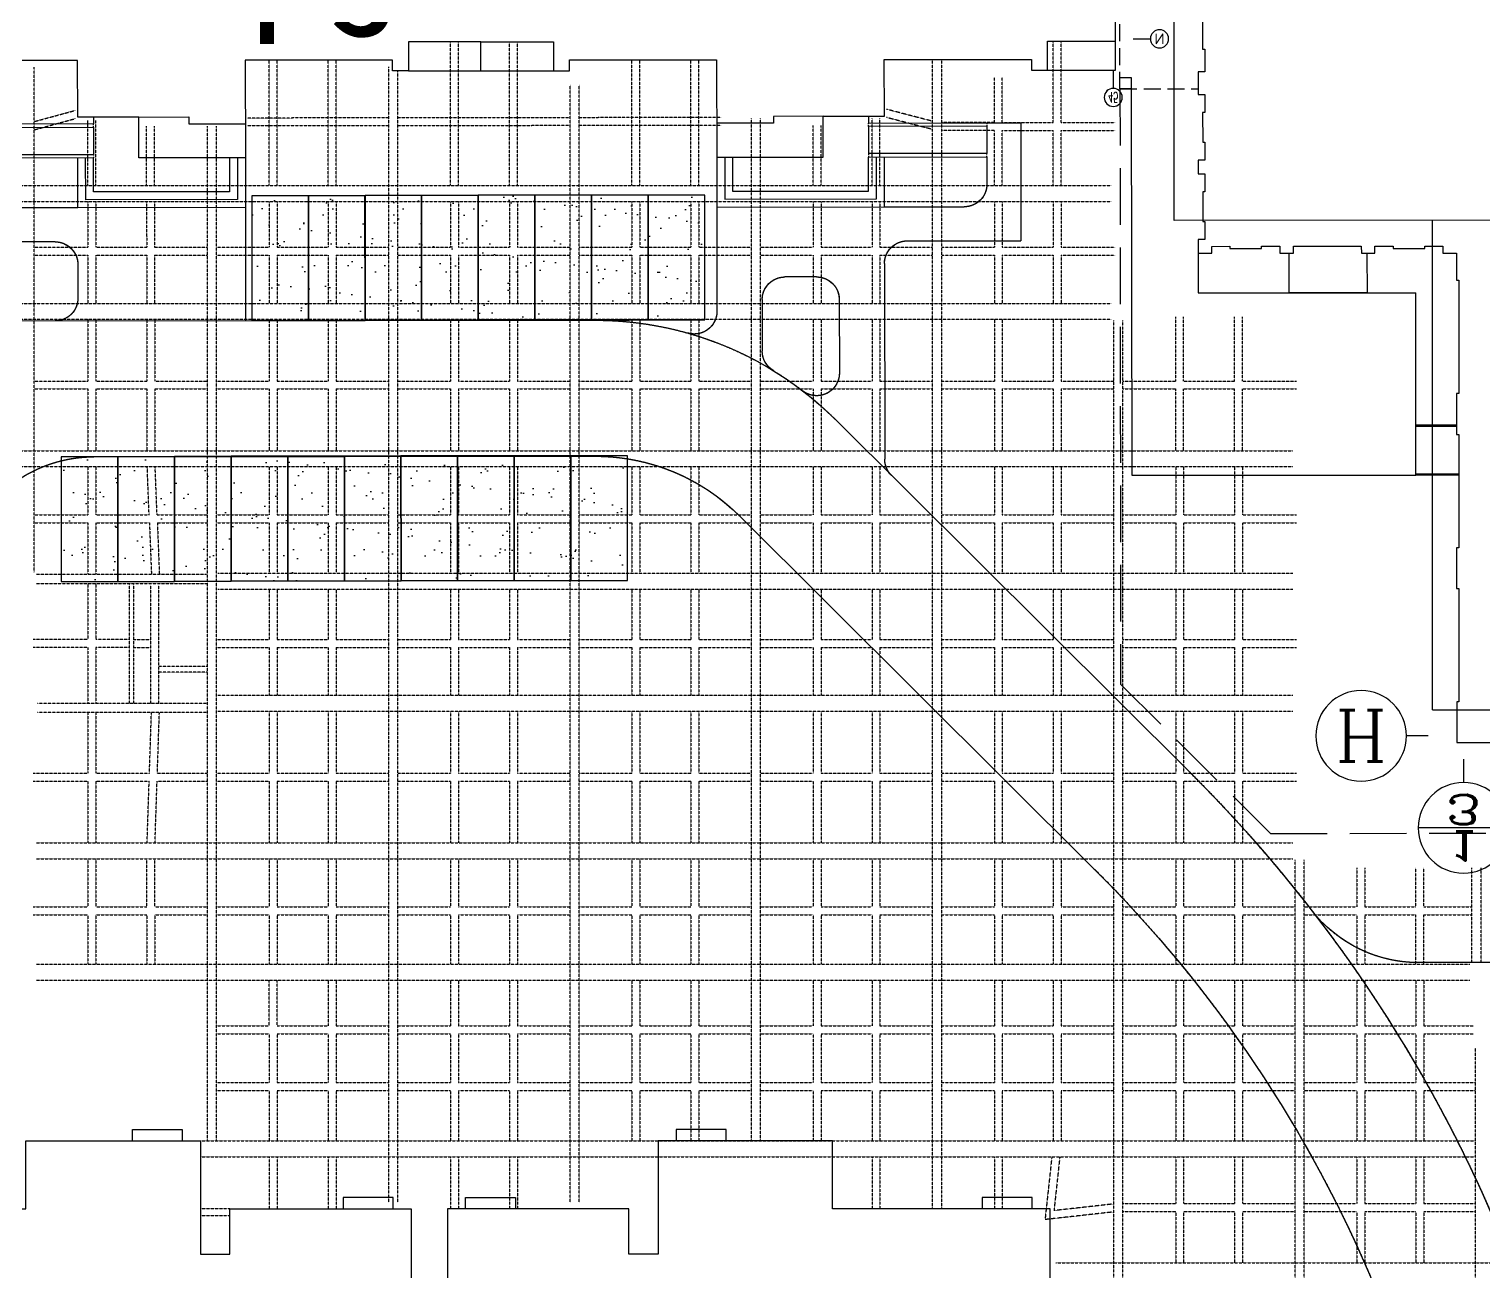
# Model space of a CAD drawing. Extents: x -1348811 to 123514, y -640545 to 749356.
# Drawn here: x -586143 to -521983, y 244214 to 298999 of the extents above; entities that cross this region are included whole.
import ezdxf
from ezdxf.enums import TextEntityAlignment as Align

# ---------------------------------------------------------------- set-up
doc = ezdxf.new("R2010")
doc.units = 0
doc.header["$LTSCALE"] = 10
doc.header["$MEASUREMENT"] = 0
doc.linetypes.add('DASH', pattern=[0.35, 0.25, -0.1])
doc.linetypes.add('DASHED2', pattern=[0.375, 0.25, -0.125])
doc.layers.get('0').update_dxf_attribs({"linetype": 'CONTINUOUS'})
for name, color, linetype in [('AXIS', 3, 'CONTINUOUS'), ('AXIS_TEXT', 7, 'CONTINUOUS'), ('BEAM', 4, 'DASHED2'), ('BEAM_SE', 144, 'DASHED2'), ('car', 62, 'CONTINUOUS'), ('road', 7, 'CONTINUOUS'), ('STAIR', 9, 'CONTINUOUS'), ('STAIRS', 9, 'CONTINUOUS'), ('商铺', 7, 'CONTINUOUS'), ('围墙', 6, 'CONTINUOUS'), ('图框', 7, 'CONTINUOUS'), ('楼号', 252, 'CONTINUOUS'), ('铺地', 142, 'CONTINUOUS'), ('高层住宅轮廓线', 7, 'CONTINUOUS')]:
    doc.layers.add(name, color=color, linetype=linetype)
doc.styles.add('_TCH_AXIS', font='COMPLEX', dxfattribs={"bigfont": 'GBCBIG'})
doc.styles.add('COMPLEX', font='COMPLEX')
doc.styles.add('黑体', font='simhei.ttf')

# ---------------------------------------------------------------- blocks, each defined once
blk = doc.blocks.new('_AXISO')
blk.add_circle((0, 0), 0.5)
at = {"layer": 'AXIS_TEXT', "style": 'COMPLEX', "width": 1.041667}
blk.add_attdef('A', text='', height=0.56, dxfattribs=at).set_placement((-0.25, -0.28), (0.25, -0.28), align=Align.FIT)
blk = doc.blocks.new('p2')
at = {"layer": 'AXIS'}
for p, q in [((27.9, 1.32), (27.9, 2.082)), ((28.781, -0.1), (29.545, -0.1)), ((-28.183, -10.9), (-29.013, -10.9)), ((-27.3, -12.135), (-27.3, -12.735))]:
    blk.add_line(p, q, dxfattribs=at)
at = {"layer": 'STAIR'}
for p, q in [((-17.1, 5.4), (-17.1, 5.4)), ((17.1, 5.4), (17.1, 5.4)), ((-22.32, 3.75), (-22.32, 4.95)), ((-17.1, 3.75), (-17.1, 4.95)), ((17.1, 3.75), (17.1, 4.95)), ((22.32, 3.75), (22.32, 4.95)), ((-17.1, 3.3), (-17.1, 3.6)), ((17.1, 3.3), (17.1, 3.6)), ((0, 1.28), (0, 0))]:
    blk.add_line(p, q, dxfattribs=at)
for points in [[(-10.4, 5.1), (-10.4, 5.1), (-10.4, 7.3), (-17.8, 7.3), (-17.8, 5.1)], [(10.4, 5.1), (10.4, 5.1), (10.4, 7.3), (17.8, 7.3), (17.8, 5.1)], [(-10.75, 5.1), (-10.75, 6.95), (-17.45, 6.95), (-17.45, 5.1)], [(-11.1, 5.1), (-11.1, 6.6), (-17.1, 6.6), (-17.1, 5.1)], [(10.75, 5.1), (10.75, 6.95), (17.45, 6.95), (17.45, 5.1)], [(11.1, 5.1), (11.1, 6.6), (17.1, 6.6), (17.1, 5.1)], [(-17.1, 5.05), (-17.1, 5.1), (-22.32, 5.1), (-22.32, 5.05)], [(-22.32, 5), (-22.32, 4.95), (-17.1, 4.95), (-17.1, 5)], [(17.1, 5.05), (17.1, 5.1), (22.32, 5.1), (22.32, 5.05)], [(22.32, 5), (22.32, 4.95), (17.1, 4.95), (17.1, 5)], [(-22.32, 3.7), (-22.32, 3.75), (-17.1, 3.75), (-17.1, 3.7)], [(-17.1, 3.65), (-17.1, 3.6), (-22.32, 3.6), (-22.32, 3.65)], [(22.32, 3.7), (22.32, 3.75), (17.1, 3.75), (17.1, 3.7)], [(17.1, 3.65), (17.1, 3.6), (22.32, 3.6), (22.32, 3.65)], [(-25, 1.28), (-28, 1.28), (-28, 0)], [(-3.2, 1.28), (3.2, 1.28)], [(25, 1.28), (28, 1.28), (28, 0)], [(-26.6, -11), (-26.6, -11.5), (-24.4, -11.5), (-24.4, -11)], [(-1.6, -11), (-1.6, -11.5), (-3.8, -11.5), (-3.8, -11)], [(1.6, -11), (1.6, -11.5), (3.8, -11.5), (3.8, -11)], [(26.6, -11), (26.6, -11.5), (24.4, -11.5), (24.4, -11)], [(-13.1, -14), (-13.1, -14.5), (-10.9, -14.5), (-10.9, -14)], [(13.1, -14), (13.1, -14.5), (10.9, -14.5), (10.9, -14)]]:
    blk.add_lwpolyline(points, dxfattribs=at)
at = {"layer": '高层住宅轮廓线'}
for points in [[(0, 0), (-3.2, 0), (-3.2, 1.28), (-3.9, 1.28), (-3.9, 0.8), (-10.4, 0.8), (-10.4, 5.1), (-15.1, 5.1), (-15.1, 3.3), (-17.8, 3.3), (-17.8, 0.8), (-24.3, 0.8), (-24.3, 1.28), (-25, 1.28), (-25, 0), (-28, 0), (-28, -6.5), (-27.4, -6.5), (-27.4, -11), (-17.8, -11), (-17.8, -14), (-10.1, -14), (-10.1, -9), (-8.8, -9), (-8.8, -11), (-0.8, -11), (-0.8, -6.5), (0, -6.5), (0, -6.5)], [(0, 0), (3.2, 0), (3.2, 1.28), (3.9, 1.28), (3.9, 0.8), (10.4, 0.8), (10.4, 5.1), (15.1, 5.1), (15.1, 3.3), (17.8, 3.3), (17.8, 0.8), (24.3, 0.8), (24.3, 1.28), (25, 1.28), (25, 0), (28, 0), (28, -6.5), (27.4, -6.5), (27.4, -11), (17.8, -11), (17.8, -14), (10.1, -14), (10.1, -9), (8.8, -9), (8.8, -11), (0.8, -11), (0.8, -6.5), (0, -6.5), (0, -6.5)], [(-15.1, 3.3), (-12.9, 3.3), (-12.9, 3.6), (-10.4, 3.6)], [(15.1, 3.3), (12.9, 3.3), (12.9, 3.6), (10.4, 3.6)]]:
    blk.add_lwpolyline(points, dxfattribs=at)
at = {"layer": 'AXIS'}
ref = blk.add_blockref('_AXISO', (27.9, 2.482), dxfattribs=dict(at, xscale=0.8000000000000007, yscale=0.8, zscale=0.8))
ref.add_attrib('A', '45', dxfattribs={"layer": 'AXIS_TEXT', "height": 0.4525, "style": '_TCH_AXIS', "width": 0.6}).set_placement((27.674, 2.256), (28.126, 2.256), align=Align.FIT)
ref = blk.add_blockref('_AXISO', (29.945, -0.1), dxfattribs=dict(at, xscale=0.8000000000000007, yscale=0.8, zscale=0.8))
ref.add_attrib('A', 'N', dxfattribs={"layer": 'AXIS_TEXT', "height": 0.453, "style": '_TCH_AXIS', "width": 1.105263}).set_placement((29.719, -0.326), (30.171, -0.326), align=Align.FIT)
ref = blk.add_blockref('_AXISO', (-29.413, -10.9), dxfattribs=dict(at, xscale=0.8000000000000007, yscale=0.7999999999999998, zscale=0.8))
ref.add_attrib('A', 'B', dxfattribs={"layer": 'AXIS_TEXT', "height": 0.453, "style": '_TCH_AXIS', "width": 1.235294}).set_placement((-29.639, -11.126), (-29.187, -11.126), align=Align.FIT)
ref = blk.add_blockref('_AXISO', (-27.3, -13.135), dxfattribs=dict(at, xscale=0.8000000000000007, yscale=0.8000000000000007, zscale=0.8))
ref.add_attrib('A', '2', dxfattribs={"layer": 'AXIS_TEXT', "height": 0.453, "style": '_TCH_AXIS', "width": 1.5}).set_placement((-27.526, -13.361), (-27.074, -13.361), align=Align.FIT)
blk = doc.blocks.new('k3')
at = {"layer": 'AXIS'}
for p, q in [((27.277, -6.012), (27.476, -5.276)), ((27.756, -7.612), (28.494, -7.812))]:
    blk.add_line(p, q, dxfattribs=at)
at = {"layer": 'STAIR'}
for p, q in [((-15.096, 9.678), (-15.096, 9.678)), ((-15.527, 8.085), (-15.214, 9.244)), ((-15.645, 7.651), (-15.567, 7.941)), ((0.334, 1.236), (0, 0)), ((17.917, 0.747), (17.917, 0.747)), ((17.486, -0.846), (17.799, 0.313)), ((17.368, -1.28), (17.447, -0.99)), ((22.525, -2.209), (22.838, -1.051))]:
    blk.add_line(p, q, dxfattribs=at)
for points in [[(-8.707, 7.639), (-8.707, 7.639), (-8.133, 9.763), (-15.276, 11.695), (-15.851, 9.571)], [(-9.045, 7.73), (-8.562, 9.516), (-15.03, 11.266), (-15.513, 9.48)], [(-20.24, 10.655), (-20.253, 10.607), (-15.214, 9.244), (-15.201, 9.292)], [(-15.188, 9.34), (-15.175, 9.389), (-20.214, 10.752), (-20.227, 10.704)], [(-9.383, 7.822), (-8.991, 9.27), (-14.783, 10.837), (-15.175, 9.389)], [(-15.553, 7.989), (-15.567, 7.941), (-20.605, 9.304), (-20.592, 9.352)], [(-20.579, 9.4), (-20.566, 9.449), (-15.527, 8.085), (-15.54, 8.037)], [(11.371, 2.207), (11.371, 2.207), (11.945, 4.331), (19.089, 2.398), (18.514, 0.275)], [(11.709, 2.116), (12.192, 3.902), (18.659, 2.152), (18.176, 0.366)], [(12.047, 2.024), (12.438, 3.472), (18.23, 1.905), (17.838, 0.457)], [(-2.755, 2.071), (3.423, 0.4)], [(22.851, -1.002), (22.838, -1.051), (17.799, 0.313), (17.812, 0.361)], [(17.825, 0.409), (17.838, 0.457), (22.877, -0.906), (22.864, -0.954)], [(17.46, -0.942), (17.447, -0.99), (22.486, -2.354), (22.499, -2.305)], [(22.512, -2.257), (22.525, -2.209), (17.486, -0.846), (17.473, -0.894)], [(24.467, -5.293), (27.363, -6.076), (27.028, -7.312)]]:
    blk.add_lwpolyline(points, dxfattribs=at)
at = {"layer": '高层住宅轮廓线'}
for points in [[(0, 0), (-3.089, 0.836), (-2.755, 2.071), (-3.43, 2.254), (-3.556, 1.791), (-9.83, 3.488), (-8.707, 7.639), (-13.244, 8.866), (-13.714, 7.129), (-16.321, 7.834), (-16.973, 5.421), (-23.248, 7.118)], [(-13.714, 7.129), (-11.591, 6.554), (-11.512, 6.844), (-9.099, 6.191)], [(0, 0), (3.089, -0.836), (3.423, 0.4), (4.099, 0.217), (3.974, -0.246), (10.248, -1.944), (11.371, 2.207), (15.908, 0.98), (15.438, -0.758), (18.044, -1.463), (17.391, -3.876), (23.666, -5.574), (23.791, -5.11), (24.467, -5.293), (24.132, -6.529), (27.028, -7.312), (25.331, -13.586)], [(15.438, -0.758), (13.314, -0.183), (13.392, 0.106), (10.979, 0.759)]]:
    blk.add_lwpolyline(points, dxfattribs=at)
at = {"layer": 'AXIS'}
ref = blk.add_blockref('_AXISO', (27.58, -4.89), dxfattribs=dict(at, xscale=0.7999999999998176, yscale=0.7999999999999998, zscale=0.8, rotation=344.8620345313594))
ref.add_attrib('A', '45', dxfattribs={"layer": 'AXIS_TEXT', "height": 0.4525, "rotation": 344.86203, "style": '_TCH_AXIS', "width": 0.6}).set_placement((27.302, -5.049), (27.739, -5.168), align=Align.FIT)
ref = blk.add_blockref('_AXISO', (28.88, -7.917), dxfattribs=dict(at, xscale=0.7999999999998176, yscale=0.7999999999999998, zscale=0.8, rotation=344.8620345313594))
ref.add_attrib('A', 'N', dxfattribs={"layer": 'AXIS_TEXT', "height": 0.453, "rotation": 344.86203, "style": '_TCH_AXIS', "width": 1.105263}).set_placement((28.602, -8.076), (29.039, -8.194), align=Align.FIT)
blk = doc.blocks.new('A$C0E591078')
at = {"layer": 'road', "linetype": 'DASH', "ltscale": 10}
for p, q in [((78.558, 42.192), (59.425, 31.243)), ((81.571, 37.004), (62.405, 26.036)), ((31.252, 36.143), (52.605, 30.367)), ((25.434, 31.502), (37.622, 28.198)), ((37.122, 28.34), (52.49, 24.182))]:
    blk.add_line(p, q, dxfattribs=at)
for centre, radius, start, end in [((50.28, 91.683), 57, 299.74292, 344.78154), ((50.28, 91.683), 63, 299.78102, 344.78102), ((32.819, 41.935), 6, 174.1774, 254.86203), ((54.955, 39.055), 9, 254.86203, 299.78102), ((54.955, 39.055), 15, 270.76479, 299.78102), ((54.955, 39.055), 15, 254.86203, 270.76479)]:
    blk.add_arc(centre, radius, start, end, dxfattribs=at)
at = {"layer": '商铺'}
for q in [(85.584, 10.708), (94.103, 30.782)]:
    blk.add_line((91.206, 31.563), q, dxfattribs=at)
blk.add_lwpolyline([(68.799, -7.76), (90.234, -13.538), (96.012, 7.897), (74.577, 13.675)], close=True, dxfattribs=at)
at = {"layer": '铺地', "linetype": 'DASH', "ltscale": 10}
for p, q in [((112.871, 37.272), (93.516, 42.485)), ((28.364, 28.133), (28.752, 29.568)), ((27.138, 27.429), (22.292, 28.739)), ((34.855, 23.787), (36.155, 28.596)), ((62.729, 18.836), (64.984, 27.173)), ((27.711, 25.719), (24.313, 26.639)), ((57.931, 21.778), (58.524, 23.972)), ((61.213, 20.89), (62.059, 24.018)), ((54.933, 18.355), (56.134, 22.795)), ((59.986, 20.186), (58.635, 20.551)), ((63.433, 17.609), (68.279, 16.299)), ((62.076, 16.423), (65.474, 15.503)), ((66.921, 11.279), (68.279, 16.299)), ((65.865, 13.119), (66.178, 14.277)), ((65.473, 11.671), (66.921, 11.279))]:
    blk.add_line(p, q, dxfattribs=at)
for centre, radius, start, end in [((91.956, 36.691), 6, 74.92597, 127.15675), ((27.787, 29.829), 1, 344.86203, 74.86203), ((27.399, 28.394), 1, 254.86203, 344.86203), ((65.95, 26.912), 1, 119.78102, 164.86203), ((61.094, 24.279), 1, 344.86203, 112.56048), ((59.489, 23.711), 1, 106.46336, 164.86203), ((55.169, 23.056), 1, 344.86203, 90.76479), ((58.896, 21.517), 1, 164.86203, 254.86203), ((60.247, 21.151), 1, 254.86203, 344.86203), ((63.694, 18.575), 1, 164.86203, 254.86203), ((65.213, 14.538), 1, 344.86203, 74.86203)]:
    blk.add_arc(centre, radius, start, end, dxfattribs=at)
at = {"linetype": 'ByBlock'}
blk.add_blockref('k3', (42.987, 14.024), dxfattribs=at)
at = {"layer": 'car', "linetype": 'ByBlock', "rotation": 344.9259704951949}
blk.add_blockref('p2', (57.036, 74.956), dxfattribs=at)
at = {"layer": '楼号', "style": '黑体'}
blk.add_text('k3', height=5, rotation=345, dxfattribs=at).set_placement((31.747, 11.744))
blk = doc.blocks.new('lll')
at = {"layer": 'BEAM'}
for p, q in [((55796, -94976), (55796, -187360)), ((56196, -94976), (56196, -187360)), ((63796, -94976), (63796, -163560)), ((64196, -94976), (64196, -163560)), ((71746, -95426), (71746, -155260)), ((53232, -145776), (81924, -145776)), ((16782, -147860), (15482, -147860)), ((16782, -148160), (15482, -148160)), ((47796, -148160), (47796, -198870)), ((48196, -148160), (48196, -198871)), ((23796, -148460), (23796, -198544)), ((24196, -148460), (24196, -198344)), ((31796, -148460), (31796, -197753)), ((32196, -148460), (32196, -197753)), ((15482, -150460), (71746, -150460)), ((15482, -151160), (71746, -151160)), ((15796, -151160), (15796, -195935)), ((16196, -151160), (16196, -195935)), ((39796, -151160), (39796, -196262)), ((40196, -151160), (40196, -196262)), ((8246, -158260), (71496, -158260)), ((8246, -158960), (71496, -158960)), ((71596, -159060), (71596, -163210)), ((71996, -159060), (71996, -163210)), ((8246, -163610), (63696, -163610)), ((8246, -164310), (63696, -164310)), ((15746, -170060), (8296, -170060)), ((15746, -170460), (8296, -170460)), ((12346, -170460), (12346, -175760)), ((12546, -170460), (12546, -175760)), ((13296, -170460), (13296, -175660)), ((13646, -170460), (13646, -175660)), ((63696, -170110), (16246, -170110)), ((63696, -170810), (16246, -170810)), ((15796, -171840), (13646, -171840)), ((15796, -172090), (13646, -172090)), ((8246, -175760), (15746, -175760)), ((16246, -175510), (63696, -175510)), ((8146, -176260), (8146, -198526)), ((8246, -176160), (15746, -176160)), ((16246, -176210), (63696, -176210)), ((363, -180910), (63696, -180910)), ((363, -181610), (63696, -181610)), ((363, -187410), (55696, -187410)), ((363, -188110), (55696, -188110)), ((363, -192610), (55696, -192610)), ((363, -193310), (55696, -193310))]:
    blk.add_line(p, q, dxfattribs=at)
at = {"layer": 'BEAM_SE'}
for p, q in [((58521, -148051), (58521, -145776)), ((58871, -148051), (58871, -145776)), ((61121, -148051), (61121, -145776)), ((61471, -148051), (61471, -145776)), ((66521, -148051), (66521, -145776)), ((66871, -148051), (66871, -145776)), ((69121, -148051), (69121, -145776)), ((69471, -148051), (69471, -145776)), ((18521, -150460), (18521, -148160)), ((18871, -150460), (18871, -148160)), ((21121, -150460), (21121, -148160)), ((21471, -150460), (21471, -148160)), ((26521, -150460), (26521, -148160)), ((26871, -150460), (26871, -148160)), ((29121, -150460), (29121, -148160)), ((29471, -150460), (29471, -148160)), ((45121, -150460), (45121, -148160)), ((45471, -150460), (45471, -148160)), ((50521, -150460), (50521, -148160)), ((50871, -150460), (50871, -148160)), ((55796, -148028), (52756, -147692)), ((53055, -150460), (52756, -147692)), ((55796, -148380), (53151, -148087)), ((53407, -150460), (53151, -148087)), ((56196, -148051), (58521, -148051)), ((58871, -148051), (61121, -148051)), ((61471, -148051), (63796, -148051)), ((64196, -148051), (66521, -148051)), ((66871, -148051), (69121, -148051)), ((69471, -148051), (71746, -148051)), ((56196, -148401), (58521, -148401)), ((58521, -150460), (58521, -148401)), ((58871, -148401), (61121, -148401)), ((58871, -150460), (58871, -148401)), ((61121, -150460), (61121, -148401)), ((61471, -148401), (63796, -148401)), ((61471, -150460), (61471, -148401)), ((64196, -148401), (66521, -148401)), ((66521, -150460), (66521, -148401)), ((66871, -148401), (69121, -148401)), ((66871, -150460), (66871, -148401)), ((69121, -150460), (69121, -148401)), ((69471, -148401), (71746, -148401)), ((69471, -150460), (69471, -148401)), ((18521, -153385), (18521, -151160)), ((18871, -153385), (18871, -151160)), ((21121, -153385), (21121, -151160)), ((21471, -153385), (21471, -151160)), ((26521, -153385), (26521, -151160)), ((26871, -153385), (26871, -151160)), ((29121, -153385), (29121, -151160)), ((29471, -153385), (29471, -151160)), ((34521, -153385), (34521, -151160)), ((34871, -153385), (34871, -151160)), ((37121, -153385), (37121, -151160)), ((37471, -153385), (37471, -151160)), ((42521, -153385), (42521, -151160)), ((42871, -153385), (42871, -151160)), ((45121, -153385), (45121, -151160)), ((45471, -153385), (45471, -151160)), ((50521, -153385), (50521, -151160)), ((50871, -153385), (50871, -151160)), ((53121, -153385), (53121, -151160)), ((53471, -153385), (53471, -151160)), ((58521, -153385), (58521, -151160)), ((58871, -153385), (58871, -151160)), ((61121, -153385), (61121, -151160)), ((61471, -153385), (61471, -151160)), ((66521, -153385), (66521, -151160)), ((66871, -153385), (66871, -151160)), ((69121, -153385), (69121, -151160)), ((69471, -153385), (69471, -151160)), ((16196, -153385), (18521, -153385)), ((16196, -153735), (18521, -153735)), ((18521, -155885), (18521, -153735)), ((18871, -153385), (21121, -153385)), ((18871, -153735), (21121, -153735)), ((18871, -155885), (18871, -153735)), ((21121, -155885), (21121, -153735)), ((21471, -153385), (23796, -153385)), ((21471, -153735), (23796, -153735)), ((21471, -155885), (21471, -153735)), ((24196, -153385), (26521, -153385)), ((24196, -153735), (26521, -153735)), ((26521, -155885), (26521, -153735)), ((26871, -153385), (29121, -153385)), ((26871, -155885), (26871, -153735)), ((26871, -153735), (29121, -153735)), ((29121, -155885), (29121, -153735)), ((29471, -153385), (31796, -153385)), ((29471, -153735), (31796, -153735)), ((29471, -155885), (29471, -153735)), ((32196, -153385), (34521, -153385)), ((32196, -153735), (34521, -153735)), ((34521, -155885), (34521, -153735)), ((34871, -153385), (37121, -153385)), ((34871, -155885), (34871, -153735)), ((34871, -153735), (37121, -153735)), ((37121, -155885), (37121, -153735)), ((37471, -153385), (39796, -153385)), ((37471, -153735), (39796, -153735)), ((37471, -155885), (37471, -153735)), ((40196, -153385), (42521, -153385)), ((40196, -153735), (42521, -153735)), ((42521, -155885), (42521, -153735)), ((42871, -153385), (45121, -153385)), ((42871, -153735), (45121, -153735)), ((42871, -155885), (42871, -153735)), ((45121, -155885), (45121, -153735)), ((45471, -153385), (47796, -153385)), ((45471, -153735), (47796, -153735)), ((45471, -155885), (45471, -153735)), ((48196, -153385), (50521, -153385)), ((48196, -153735), (50521, -153735)), ((50521, -155885), (50521, -153735)), ((50871, -153385), (53121, -153385)), ((50871, -155885), (50871, -153735)), ((50871, -153735), (53121, -153735)), ((53121, -155885), (53121, -153735)), ((53471, -153385), (55796, -153385)), ((53471, -153735), (55796, -153735)), ((53471, -155885), (53471, -153735)), ((56196, -153385), (58521, -153385)), ((56196, -153735), (58521, -153735)), ((58521, -155885), (58521, -153735)), ((58871, -153385), (61121, -153385)), ((58871, -153735), (61121, -153735)), ((58871, -155885), (58871, -153735)), ((61121, -155885), (61121, -153735)), ((61471, -153385), (63796, -153385)), ((61471, -153735), (63796, -153735)), ((61471, -155885), (61471, -153735)), ((64196, -153385), (66521, -153385)), ((64196, -153735), (66521, -153735)), ((66521, -155885), (66521, -153735)), ((66871, -153385), (69121, -153385)), ((66871, -153735), (69121, -153735)), ((66871, -155885), (66871, -153735)), ((69121, -155885), (69121, -153735)), ((69471, -153385), (71746, -153385)), ((69471, -153735), (71746, -153735)), ((69471, -155885), (69471, -153735)), ((16196, -155885), (18521, -155885)), ((18871, -155885), (21121, -155885)), ((21471, -155885), (23796, -155885)), ((24196, -155885), (26521, -155885)), ((26871, -155885), (29121, -155885)), ((29471, -155885), (31796, -155885)), ((32196, -155885), (34521, -155885)), ((34871, -155885), (37121, -155885)), ((37471, -155885), (39796, -155885)), ((40196, -155885), (42521, -155885)), ((42871, -155885), (45121, -155885)), ((45471, -155885), (47796, -155885)), ((48196, -155885), (50521, -155885)), ((50871, -155885), (53121, -155885)), ((53471, -155885), (55796, -155885)), ((56196, -155885), (58521, -155885)), ((58871, -155885), (61121, -155885)), ((61471, -155885), (63796, -155885)), ((64196, -155885), (66521, -155885)), ((66871, -155885), (69121, -155885)), ((69471, -155885), (71646, -155885)), ((16196, -156235), (18521, -156235)), ((18521, -156235), (18521, -158260)), ((18871, -156235), (21121, -156235)), ((18871, -156235), (18871, -158260)), ((21121, -158260), (21121, -156235)), ((21471, -156235), (23796, -156235)), ((21471, -158260), (21471, -156235)), ((24196, -156235), (26521, -156235)), ((26521, -158260), (26521, -156235)), ((26871, -158260), (26871, -156235)), ((26871, -156235), (29121, -156235)), ((29121, -158260), (29121, -156235)), ((29471, -156235), (31796, -156235)), ((29471, -158260), (29471, -156235)), ((32196, -156235), (34521, -156235)), ((34521, -158260), (34521, -156235)), ((34871, -158260), (34871, -156235)), ((34871, -156235), (37121, -156235)), ((37121, -158260), (37121, -156235)), ((37471, -156235), (39796, -156235)), ((37471, -158260), (37471, -156235)), ((40196, -156235), (42521, -156235)), ((42521, -158260), (42521, -156235)), ((42871, -156235), (45121, -156235)), ((42871, -158260), (42871, -156235)), ((45121, -158260), (45121, -156235)), ((45471, -156235), (47796, -156235)), ((45471, -158260), (45471, -156235)), ((48196, -156235), (50521, -156235)), ((50521, -158260), (50521, -156235)), ((50871, -158260), (50871, -156235)), ((50871, -156235), (53121, -156235)), ((53121, -158260), (53121, -156235)), ((53471, -156235), (55796, -156235)), ((53471, -158260), (53471, -156235)), ((56196, -156235), (58521, -156235)), ((58521, -158260), (58521, -156235)), ((58871, -156235), (61121, -156235)), ((58871, -158260), (58871, -156235)), ((61121, -158260), (61121, -156235)), ((61471, -156235), (63796, -156235)), ((61471, -158260), (61471, -156235)), ((64196, -156235), (66521, -156235)), ((66521, -158260), (66521, -156235)), ((66871, -156235), (69121, -156235)), ((66871, -158260), (66871, -156235)), ((69121, -158260), (69121, -156235)), ((69471, -156235), (71646, -156235)), ((69471, -158260), (69471, -156235)), ((10521, -161135), (10521, -158960)), ((10871, -161135), (10871, -158960)), ((13121, -161135), (13121, -158960)), ((13471, -161135), (13471, -158960)), ((18521, -161135), (18521, -158960)), ((18871, -161135), (18871, -158960)), ((21121, -161135), (21121, -158960)), ((21471, -161135), (21471, -158960)), ((26521, -161135), (26521, -158960)), ((26871, -161135), (26871, -158960)), ((29121, -161135), (29121, -158960)), ((29471, -161135), (29471, -158960)), ((34521, -161135), (34521, -158960)), ((34871, -161135), (34871, -158960)), ((37121, -161135), (37121, -158960)), ((37471, -161135), (37471, -158960)), ((42521, -161135), (42521, -158960)), ((42871, -161135), (42871, -158960)), ((45121, -161135), (45121, -158960)), ((45471, -161135), (45471, -158960)), ((50521, -161135), (50521, -158960)), ((50871, -161135), (50871, -158960)), ((53121, -161135), (53121, -158960)), ((53471, -161135), (53471, -158960)), ((58521, -161135), (58521, -158960)), ((58871, -161135), (58871, -158960)), ((61121, -161135), (61121, -158960)), ((61471, -161135), (61471, -158960)), ((66521, -161135), (66521, -158960)), ((66871, -161135), (66871, -158960)), ((69121, -158960), (69121, -161135)), ((69471, -158960), (69471, -161135)), ((8096, -161135), (10521, -161135)), ((8096, -161485), (10521, -161485)), ((10521, -163610), (10521, -161485)), ((10871, -161135), (13121, -161135)), ((10871, -163610), (10871, -161485)), ((10871, -161485), (13121, -161485)), ((13121, -161485), (13121, -163610)), ((13471, -161135), (15796, -161135)), ((13471, -161485), (15796, -161485)), ((13471, -161485), (13471, -163610)), ((16196, -161135), (18521, -161135)), ((16196, -161485), (18521, -161485)), ((18521, -163610), (18521, -161485)), ((18871, -161135), (21121, -161135)), ((18871, -161485), (21121, -161485)), ((18871, -163610), (18871, -161485)), ((21121, -163610), (21121, -161485)), ((21471, -161135), (23796, -161135)), ((21471, -161485), (23796, -161485)), ((21471, -163610), (21471, -161485)), ((24196, -161135), (26521, -161135)), ((24196, -161485), (26521, -161485)), ((26521, -163610), (26521, -161485)), ((26871, -161135), (29121, -161135)), ((26871, -163610), (26871, -161485)), ((26871, -161485), (29121, -161485)), ((29121, -163610), (29121, -161485)), ((29471, -161135), (31796, -161135)), ((29471, -161485), (31796, -161485)), ((29471, -163610), (29471, -161485)), ((32196, -161135), (34521, -161135)), ((32196, -161485), (34521, -161485)), ((34521, -163610), (34521, -161485)), ((34871, -161135), (37121, -161135)), ((34871, -163610), (34871, -161485)), ((34871, -161485), (37121, -161485)), ((37121, -163610), (37121, -161485)), ((37471, -161135), (39796, -161135)), ((37471, -161485), (39796, -161485)), ((37471, -163610), (37471, -161485)), ((40196, -161135), (42521, -161135)), ((40196, -161485), (42521, -161485)), ((42521, -163610), (42521, -161485)), ((42871, -161135), (45121, -161135)), ((42871, -161485), (45121, -161485)), ((42871, -163610), (42871, -161485)), ((45121, -163610), (45121, -161485)), ((45471, -161135), (47796, -161135)), ((45471, -161485), (47796, -161485)), ((45471, -163610), (45471, -161485)), ((48196, -161135), (50521, -161135)), ((48196, -161485), (50521, -161485)), ((50521, -163610), (50521, -161485)), ((50871, -161135), (53121, -161135)), ((50871, -163610), (50871, -161485)), ((50871, -161485), (53121, -161485)), ((53121, -163610), (53121, -161485)), ((53471, -161135), (55796, -161135)), ((53471, -161485), (55796, -161485)), ((53471, -163610), (53471, -161485)), ((56196, -161135), (58521, -161135)), ((56196, -161485), (58521, -161485)), ((58521, -163610), (58521, -161485)), ((58871, -161135), (61121, -161135)), ((58871, -161485), (61121, -161485)), ((58871, -163610), (58871, -161485)), ((61121, -163610), (61121, -161485)), ((61471, -161135), (63796, -161135)), ((61471, -161485), (63796, -161485)), ((61471, -163610), (61471, -161485)), ((64196, -161135), (66521, -161135)), ((64196, -161485), (66521, -161485)), ((66521, -163210), (66521, -161485)), ((66871, -161135), (69121, -161135)), ((66871, -161485), (69121, -161485)), ((66871, -163210), (66871, -161485)), ((69121, -161485), (69121, -163210)), ((69471, -161135), (71596, -161135)), ((69471, -161485), (69471, -163210)), ((69471, -161485), (71596, -161485)), ((10521, -167035), (10521, -164310)), ((10871, -167035), (10871, -164310)), ((13129, -164310), (13220, -167035)), ((13479, -164310), (13570, -167035)), ((18521, -167035), (18521, -164310)), ((18871, -167035), (18871, -164310)), ((21121, -167035), (21121, -164310)), ((21471, -167035), (21471, -164310)), ((26521, -167035), (26521, -164310)), ((26871, -167035), (26871, -164310)), ((29121, -167035), (29121, -164310)), ((29471, -167035), (29471, -164310)), ((34521, -167035), (34521, -164310)), ((34871, -167035), (34871, -164310)), ((37121, -167035), (37121, -164310)), ((37471, -167035), (37471, -164310)), ((42521, -167035), (42521, -164310)), ((42871, -167035), (42871, -164310)), ((45121, -167035), (45121, -164310)), ((45471, -167035), (45471, -164310)), ((50521, -167035), (50521, -164310)), ((50871, -167035), (50871, -164310)), ((53121, -167035), (53121, -164310)), ((53471, -167035), (53471, -164310)), ((58521, -167035), (58521, -164310)), ((58871, -167035), (58871, -164310)), ((61121, -167035), (61121, -164310)), ((61471, -167035), (61471, -164310)), ((8096, -167035), (10521, -167035)), ((8096, -167385), (10521, -167385)), ((10521, -170060), (10521, -167385)), ((10871, -167035), (13220, -167035)), ((10871, -170060), (10871, -167385)), ((10871, -167385), (13232, -167385)), ((13232, -167385), (13321, -170060)), ((13570, -167035), (15796, -167035)), ((13582, -167385), (15796, -167385)), ((13582, -167385), (13671, -170060)), ((16196, -167035), (18521, -167035)), ((16196, -167385), (18521, -167385)), ((18521, -170110), (18521, -167385)), ((18871, -167035), (21121, -167035)), ((18871, -167385), (21121, -167385)), ((18871, -170110), (18871, -167385)), ((21121, -170110), (21121, -167385)), ((21471, -167035), (23796, -167035)), ((21471, -167385), (23796, -167385)), ((21471, -170110), (21471, -167385)), ((24196, -167035), (26521, -167035)), ((24196, -167385), (26521, -167385)), ((26521, -170110), (26521, -167385)), ((26871, -167035), (29121, -167035)), ((26871, -170110), (26871, -167385)), ((26871, -167385), (29121, -167385)), ((29121, -170110), (29121, -167385)), ((29471, -167035), (31796, -167035)), ((29471, -167385), (31796, -167385)), ((29471, -170110), (29471, -167385)), ((32196, -167035), (34521, -167035)), ((32196, -167385), (34521, -167385)), ((34521, -170110), (34521, -167385)), ((34871, -167035), (37121, -167035)), ((34871, -170110), (34871, -167385)), ((34871, -167385), (37121, -167385)), ((37121, -170110), (37121, -167385)), ((37471, -167035), (39796, -167035)), ((37471, -167385), (39796, -167385)), ((37471, -170110), (37471, -167385)), ((40196, -167035), (42521, -167035)), ((40196, -167385), (42521, -167385)), ((42521, -170110), (42521, -167385)), ((42871, -167035), (45121, -167035)), ((42871, -167385), (45121, -167385)), ((42871, -170110), (42871, -167385)), ((45121, -170110), (45121, -167385)), ((45471, -167035), (47796, -167035)), ((45471, -167385), (47796, -167385)), ((45471, -170110), (45471, -167385)), ((48196, -167035), (50521, -167035)), ((48196, -167385), (50521, -167385)), ((50521, -170110), (50521, -167385)), ((50871, -167035), (53121, -167035)), ((50871, -170110), (50871, -167385)), ((50871, -167385), (53121, -167385)), ((53121, -170110), (53121, -167385)), ((53471, -167035), (55796, -167035)), ((53471, -167385), (55796, -167385)), ((53471, -170110), (53471, -167385)), ((56196, -167035), (58521, -167035)), ((56196, -167385), (58521, -167385)), ((58521, -170110), (58521, -167385)), ((58871, -167035), (61121, -167035)), ((58871, -167385), (61121, -167385)), ((58871, -170110), (58871, -167385)), ((61121, -170110), (61121, -167385)), ((61471, -167035), (63846, -167035)), ((61471, -167385), (63846, -167385)), ((61471, -170110), (61471, -167385)), ((10521, -172935), (10521, -170460)), ((10871, -172935), (10871, -170460)), ((18521, -172935), (18521, -170810)), ((18871, -172935), (18871, -170810)), ((21121, -172935), (21121, -170810)), ((21471, -172935), (21471, -170810)), ((26521, -172935), (26521, -170810)), ((26871, -172935), (26871, -170810)), ((29121, -172935), (29121, -170810)), ((29471, -172935), (29471, -170810)), ((34521, -172935), (34521, -170810)), ((34871, -172935), (34871, -170810)), ((37121, -172935), (37121, -170810)), ((37471, -172935), (37471, -170810)), ((42521, -172935), (42521, -170810)), ((42871, -172935), (42871, -170810)), ((45121, -172935), (45121, -170810)), ((45471, -172935), (45471, -170810)), ((50521, -172935), (50521, -170810)), ((50871, -172935), (50871, -170810)), ((53121, -172935), (53121, -170810)), ((53471, -172935), (53471, -170810)), ((58521, -172935), (58521, -170810)), ((58871, -172935), (58871, -170810)), ((61121, -172935), (61121, -170810)), ((61471, -172935), (61471, -170810)), ((10521, -172935), (8096, -172935)), ((12346, -172935), (10871, -172935)), ((12546, -172935), (13296, -172935)), ((16196, -172935), (18521, -172935)), ((18871, -172935), (21121, -172935)), ((21471, -172935), (23796, -172935)), ((24196, -172935), (26521, -172935)), ((26871, -172935), (29121, -172935)), ((29471, -172935), (31796, -172935)), ((32196, -172935), (34521, -172935)), ((34871, -172935), (37121, -172935)), ((37471, -172935), (39796, -172935)), ((40196, -172935), (42521, -172935)), ((42871, -172935), (45121, -172935)), ((45471, -172935), (47796, -172935)), ((48196, -172935), (50521, -172935)), ((50871, -172935), (53121, -172935)), ((53471, -172935), (55796, -172935)), ((56196, -172935), (58521, -172935)), ((58871, -172935), (61121, -172935)), ((61471, -172935), (63846, -172935)), ((10521, -173285), (8096, -173285)), ((10521, -175760), (10521, -173285)), ((10871, -175760), (10871, -173285)), ((12346, -173285), (10871, -173285)), ((12546, -173285), (13296, -173285)), ((16196, -173285), (18521, -173285)), ((18521, -175510), (18521, -173285)), ((18871, -173285), (21121, -173285)), ((18871, -175510), (18871, -173285)), ((21121, -175510), (21121, -173285)), ((21471, -173285), (23796, -173285)), ((21471, -175510), (21471, -173285)), ((24196, -173285), (26521, -173285)), ((26521, -175510), (26521, -173285)), ((26871, -175510), (26871, -173285)), ((26871, -173285), (29121, -173285)), ((29121, -175510), (29121, -173285)), ((29471, -173285), (31796, -173285)), ((29471, -175510), (29471, -173285)), ((32196, -173285), (34521, -173285)), ((34521, -175510), (34521, -173285)), ((34871, -175510), (34871, -173285)), ((34871, -173285), (37121, -173285)), ((37121, -175510), (37121, -173285)), ((37471, -173285), (39796, -173285)), ((37471, -175510), (37471, -173285)), ((40196, -173285), (42521, -173285)), ((42521, -175510), (42521, -173285)), ((42871, -173285), (45121, -173285)), ((42871, -175510), (42871, -173285)), ((45121, -175510), (45121, -173285)), ((45471, -173285), (47796, -173285)), ((45471, -175510), (45471, -173285)), ((48196, -173285), (50521, -173285)), ((50521, -175510), (50521, -173285)), ((50871, -175510), (50871, -173285)), ((50871, -173285), (53121, -173285)), ((53121, -175510), (53121, -173285)), ((53471, -173285), (55796, -173285)), ((53471, -175510), (53471, -173285)), ((56196, -173285), (58521, -173285)), ((58521, -175510), (58521, -173285)), ((58871, -173285), (61121, -173285)), ((58871, -175510), (58871, -173285)), ((61121, -175510), (61121, -173285)), ((61471, -173285), (63846, -173285)), ((61471, -175510), (61471, -173285)), ((10521, -178435), (10521, -176160)), ((10871, -178435), (10871, -176160)), ((13232, -178435), (13321, -176160)), ((13582, -178435), (13671, -176160)), ((18521, -178435), (18521, -176210)), ((18871, -178435), (18871, -176210)), ((21121, -178435), (21121, -176210)), ((21471, -178435), (21471, -176210)), ((26521, -178435), (26521, -176210)), ((26871, -178435), (26871, -176210)), ((29121, -178435), (29121, -176210)), ((29471, -178435), (29471, -176210)), ((34521, -178435), (34521, -176210)), ((34871, -178435), (34871, -176210)), ((37121, -178435), (37121, -176210)), ((37471, -178435), (37471, -176210)), ((42521, -178435), (42521, -176210)), ((42871, -178435), (42871, -176210)), ((45121, -178435), (45121, -176210)), ((45471, -178435), (45471, -176210)), ((50521, -178435), (50521, -176210)), ((50871, -178435), (50871, -176210)), ((53121, -178435), (53121, -176210)), ((53471, -178435), (53471, -176210)), ((58521, -178435), (58521, -176210)), ((58871, -178435), (58871, -176210)), ((61121, -178435), (61121, -176210)), ((61471, -178435), (61471, -176210)), ((8146, -178435), (10521, -178435)), ((8146, -178785), (10521, -178785)), ((10521, -180910), (10521, -178785)), ((10871, -178435), (13232, -178435)), ((10871, -180910), (10871, -178785)), ((10871, -178785), (13218, -178785)), ((13218, -178785), (13135, -180910)), ((13568, -178785), (13485, -180910)), ((13568, -178785), (15796, -178785)), ((13582, -178435), (15796, -178435)), ((16196, -178435), (18521, -178435)), ((16196, -178785), (18521, -178785)), ((18521, -180910), (18521, -178785)), ((18871, -178435), (21121, -178435)), ((18871, -178785), (21121, -178785)), ((18871, -180910), (18871, -178785)), ((21121, -180910), (21121, -178785)), ((21471, -178435), (23796, -178435)), ((21471, -178785), (23796, -178785)), ((21471, -180910), (21471, -178785)), ((24196, -178435), (26521, -178435)), ((24196, -178785), (26521, -178785)), ((26521, -180910), (26521, -178785)), ((26871, -178435), (29121, -178435)), ((26871, -180910), (26871, -178785)), ((26871, -178785), (29121, -178785)), ((29121, -180910), (29121, -178785)), ((29471, -178435), (31796, -178435)), ((29471, -178785), (31796, -178785)), ((29471, -180910), (29471, -178785)), ((32196, -178435), (34521, -178435)), ((32196, -178785), (34521, -178785)), ((34521, -180910), (34521, -178785)), ((34871, -178435), (37121, -178435)), ((34871, -180910), (34871, -178785)), ((34871, -178785), (37121, -178785)), ((37121, -180910), (37121, -178785)), ((37471, -178435), (39796, -178435)), ((37471, -178785), (39796, -178785)), ((37471, -180910), (37471, -178785)), ((40196, -178435), (42521, -178435)), ((40196, -178785), (42521, -178785)), ((42521, -180910), (42521, -178785)), ((42871, -178435), (45121, -178435)), ((42871, -178785), (45121, -178785)), ((42871, -180910), (42871, -178785)), ((45121, -180910), (45121, -178785)), ((45471, -178435), (47796, -178435)), ((45471, -178785), (47796, -178785)), ((45471, -180910), (45471, -178785)), ((48196, -178435), (50521, -178435)), ((48196, -178785), (50521, -178785)), ((50521, -180910), (50521, -178785)), ((50871, -178435), (53121, -178435)), ((50871, -180910), (50871, -178785)), ((50871, -178785), (53121, -178785)), ((53121, -180910), (53121, -178785)), ((53471, -178435), (55796, -178435)), ((53471, -178785), (55796, -178785)), ((53471, -180910), (53471, -178785)), ((56196, -178435), (58521, -178435)), ((56196, -178785), (58521, -178785)), ((58521, -180910), (58521, -178785)), ((58871, -178435), (61121, -178435)), ((58871, -178785), (61121, -178785)), ((58871, -180910), (58871, -178785)), ((61121, -180910), (61121, -178785)), ((61471, -178435), (63846, -178435)), ((61471, -178785), (63846, -178785)), ((61471, -180910), (61471, -178785)), ((10521, -184335), (10521, -181610)), ((10871, -184335), (10871, -181610)), ((13118, -184335), (13121, -181610)), ((13468, -184335), (13471, -181610)), ((18521, -184335), (18521, -181610)), ((18871, -184335), (18871, -181610)), ((21121, -184335), (21121, -181610)), ((21471, -184335), (21471, -181610)), ((26521, -184335), (26521, -181610)), ((26871, -184335), (26871, -181610)), ((29121, -184335), (29121, -181610)), ((29471, -184335), (29471, -181610)), ((34521, -184335), (34521, -181610)), ((34871, -184335), (34871, -181610)), ((37121, -184335), (37121, -181610)), ((37471, -184335), (37471, -181610)), ((42521, -184335), (42521, -181610)), ((42871, -184335), (42871, -181610)), ((45121, -184335), (45121, -181610)), ((45471, -184335), (45471, -181610)), ((50521, -184335), (50521, -181610)), ((50871, -184335), (50871, -181610)), ((53121, -184335), (53121, -181610)), ((53471, -184335), (53471, -181610)), ((58521, -181610), (58521, -184335)), ((58871, -181610), (58871, -184335)), ((61121, -181610), (61121, -184335)), ((61471, -181610), (61471, -184335)), ((8146, -184335), (10521, -184335)), ((8146, -184685), (10521, -184685)), ((10521, -187410), (10521, -184685)), ((10871, -184335), (13118, -184335)), ((10871, -187410), (10871, -184685)), ((10871, -184685), (13117, -184685)), ((13114, -187410), (13117, -184685)), ((13464, -187410), (13467, -184685)), ((13467, -184685), (15796, -184685)), ((13468, -184335), (15796, -184335)), ((16196, -184335), (18521, -184335)), ((16196, -184685), (18521, -184685)), ((18521, -187410), (18521, -184685)), ((18871, -184335), (21121, -184335)), ((18871, -184685), (21121, -184685)), ((18871, -187410), (18871, -184685)), ((21121, -187410), (21121, -184685)), ((21471, -184335), (23796, -184335)), ((21471, -184685), (23796, -184685)), ((21471, -187410), (21471, -184685)), ((24196, -184335), (26521, -184335)), ((24196, -184685), (26521, -184685)), ((26521, -187410), (26521, -184685)), ((26871, -184335), (29121, -184335)), ((26871, -187410), (26871, -184685)), ((26871, -184685), (29121, -184685)), ((29121, -187410), (29121, -184685)), ((29471, -184335), (31796, -184335)), ((29471, -184685), (31796, -184685)), ((29471, -187410), (29471, -184685)), ((32196, -184335), (34521, -184335)), ((32196, -184685), (34521, -184685)), ((34521, -187410), (34521, -184685)), ((34871, -184335), (37121, -184335)), ((34871, -187410), (34871, -184685)), ((34871, -184685), (37121, -184685)), ((37121, -187410), (37121, -184685)), ((37471, -184335), (39796, -184335)), ((37471, -184685), (39796, -184685)), ((37471, -187410), (37471, -184685)), ((40196, -184335), (42521, -184335)), ((40196, -184685), (42521, -184685)), ((42521, -187410), (42521, -184685)), ((42871, -184335), (45121, -184335)), ((42871, -184685), (45121, -184685)), ((42871, -187410), (42871, -184685)), ((45121, -187410), (45121, -184685)), ((45471, -184335), (47796, -184335)), ((45471, -184685), (47796, -184685)), ((45471, -187410), (45471, -184685)), ((48196, -184335), (50521, -184335)), ((48196, -184685), (50521, -184685)), ((50521, -187410), (50521, -184685)), ((50871, -184335), (53121, -184335)), ((50871, -187410), (50871, -184685)), ((50871, -184685), (53121, -184685)), ((53121, -187410), (53121, -184685)), ((53471, -184335), (55796, -184335)), ((53471, -184685), (55796, -184685)), ((53471, -187410), (53471, -184685)), ((56196, -184335), (58521, -184335)), ((56196, -184685), (58521, -184685)), ((58521, -184685), (58521, -187510)), ((58871, -184335), (61121, -184335)), ((58871, -184685), (58871, -187510)), ((58871, -184685), (61121, -184685)), ((61121, -184685), (61121, -187510)), ((61471, -184335), (63846, -184335)), ((61471, -184685), (61471, -187510)), ((61471, -184685), (63846, -184685)), ((10521, -190235), (10521, -188110)), ((10871, -190235), (10871, -188110)), ((13111, -190235), (13113, -188110)), ((13461, -190235), (13463, -188110)), ((18521, -190235), (18521, -188110)), ((18871, -190235), (18871, -188110)), ((21121, -190235), (21121, -188110)), ((21471, -190235), (21471, -188110)), ((26521, -190235), (26521, -188110)), ((26871, -190235), (26871, -188110)), ((29121, -190235), (29121, -188110)), ((29471, -190235), (29471, -188110)), ((34521, -190235), (34521, -188110)), ((34871, -190235), (34871, -188110)), ((37121, -190235), (37121, -188110)), ((37471, -190235), (37471, -188110)), ((42521, -190235), (42521, -188110)), ((42871, -190235), (42871, -188110)), ((45121, -190235), (45121, -188110)), ((45471, -190235), (45471, -188110)), ((50521, -190235), (50521, -188110)), ((50871, -190235), (50871, -188110)), ((53121, -190235), (53121, -188110)), ((53471, -190235), (53471, -188110)), ((8146, -190235), (10521, -190235)), ((10871, -190235), (13111, -190235)), ((13461, -190235), (15796, -190235)), ((16196, -190235), (18521, -190235)), ((18871, -190235), (21121, -190235)), ((21471, -190235), (23796, -190235)), ((24196, -190235), (26521, -190235)), ((26871, -190235), (29121, -190235)), ((29471, -190235), (31796, -190235)), ((32196, -190235), (34521, -190235)), ((34871, -190235), (37121, -190235)), ((37471, -190235), (39796, -190235)), ((40196, -190235), (42521, -190235)), ((42871, -190235), (45121, -190235)), ((45471, -190235), (47796, -190235)), ((48196, -190235), (50521, -190235)), ((50871, -190235), (53121, -190235)), ((53471, -190235), (55846, -190235)), ((8146, -190585), (10521, -190585)), ((10521, -192610), (10521, -190585)), ((10871, -192610), (10871, -190585)), ((10871, -190585), (13111, -190585)), ((13108, -192610), (13111, -190585)), ((13458, -192610), (13461, -190585)), ((13461, -190585), (15796, -190585)), ((16196, -190585), (18521, -190585)), ((18521, -192610), (18521, -190585)), ((18871, -190585), (21121, -190585)), ((18871, -192610), (18871, -190585)), ((21121, -192610), (21121, -190585)), ((21471, -190585), (23796, -190585)), ((21471, -192610), (21471, -190585)), ((24196, -190585), (26521, -190585)), ((26521, -192610), (26521, -190585)), ((26871, -192610), (26871, -190585)), ((26871, -190585), (29121, -190585)), ((29121, -192610), (29121, -190585)), ((29471, -190585), (31796, -190585)), ((29471, -192610), (29471, -190585)), ((32196, -190585), (34521, -190585)), ((34521, -192610), (34521, -190585)), ((34871, -192610), (34871, -190585)), ((34871, -190585), (37121, -190585)), ((37121, -192610), (37121, -190585)), ((37471, -190585), (39796, -190585)), ((37471, -192610), (37471, -190585)), ((40196, -190585), (42521, -190585)), ((42521, -192610), (42521, -190585)), ((42871, -190585), (45121, -190585)), ((42871, -192610), (42871, -190585)), ((45121, -192610), (45121, -190585)), ((45471, -190585), (47796, -190585)), ((45471, -192610), (45471, -190585)), ((48196, -190585), (50521, -190585)), ((50521, -192610), (50521, -190585)), ((50871, -192610), (50871, -190585)), ((50871, -190585), (53121, -190585)), ((53121, -192610), (53121, -190585)), ((53471, -190585), (55846, -190585)), ((53471, -192610), (53471, -190585)), ((10521, -193310), (10521, -196179)), ((10871, -193310), (10871, -196179)), ((13108, -193310), (13105, -195932)), ((13458, -193310), (13455, -195932)), ((18521, -193310), (18521, -198838)), ((18871, -193310), (18871, -198838)), ((21121, -193310), (21121, -198841)), ((21471, -193310), (21471, -198841)), ((26521, -193310), (26521, -199647)), ((26871, -193310), (26871, -199647)), ((29121, -193310), (29121, -199650)), ((29471, -193310), (29471, -199650)), ((34521, -193310), (34521, -198856)), ((34871, -193310), (34871, -198856)), ((37121, -193310), (37121, -198859)), ((37471, -193310), (37471, -198859)), ((42521, -193310), (42521, -195964)), ((42871, -193310), (42871, -195965)), ((45121, -193310), (45121, -196267)), ((45471, -193310), (45471, -196268)), ((50521, -193310), (50521, -195735)), ((50871, -193310), (50871, -195735)), ((53121, -193310), (53121, -195735)), ((53471, -193310), (53471, -195735)), ((8146, -195769), (9967, -196265)), ((8146, -196132), (9967, -196628)), ((23796, -195944), (17567, -195937)), ((23796, -196294), (17567, -196287)), ((31796, -195953), (24196, -195944)), ((31796, -196303), (24196, -196294)), ((38467, -195960), (32196, -195953)), ((38467, -196310), (32196, -196303)), ((47796, -196142), (45766, -196671)), ((47796, -195781), (45767, -196309)), ((50521, -195735), (48196, -195735)), ((50521, -196085), (48196, -196085)), ((50521, -196085), (50521, -198074)), ((50871, -195735), (53121, -195735)), ((50871, -196085), (50871, -198074)), ((50871, -196085), (53121, -196085)), ((53121, -196085), (53121, -199677)), ((53471, -195735), (55846, -195735)), ((53471, -196085), (53471, -199677)), ((53471, -196085), (55846, -196085))]:
    blk.add_line(p, q, dxfattribs=at)
blk = doc.blocks.new('car')
at = {"layer": 'car', "linetype": 'ByBlock'}
h = blk.add_hatch(dxfattribs=at)
h.set_pattern_fill('AR-SAND', color=256, style=0)
h.set_pattern_definition([(37.5, (-66976.0174, -57495.9294), (-0.062993358, 1.92682377), [0, -1.52, 0, -1.7, 0, -1.625]), (7.5, (-66976.0174, -57495.9294), (1.769776705, 2.822146065), [0, -0.82, 0, -1.37, 0, -0.525]), (327.5, (-66977.2474, -57495.9294), (3.114141862, 0.005659054), [0, -0.5, 0, -1.8, 0, -2.35]), (317.5, (-66977.2474, -57495.9294), (3.006126605, 0.877675565), [0, -0.25, 0, -1.18, 0, -1.35])])
h.paths.add_polyline_path([(0, 5.5), (-2.5, 5.5), (-2.5, 0), (0, 0)])
blk.add_lwpolyline([(-2.5, 5.5), (0, 5.5), (0, 0), (-2.5, 0)], close=True, dxfattribs=at)
blk = doc.blocks.new('yt')
at = {"linetype": 'DASH', "ltscale": 0.3}
for q in [(-27.25, 3.85), (-30.7, -3.85)]:
    blk.add_line((-30.7, 3.85), q, dxfattribs=at)
blk.add_lwpolyline([(-27.05, -2.1), (-27.05, 2.1), (-26.95, 2.1), (-26.95, 3.1), (-27.25, 3.1), (-27.25, 4.1), (-26.95, 4.1), (-26.95, 4.9), (-27.05, 4.9), (-27.05, 6.2), (-26.95, 6.2), (-26.95, 7), (-27.25, 7), (-27.25, 7.6), (-26.95, 7.6), (-26.95, 8.4), (-27.05, 8.4), (-27.05, 9.7), (-26.95, 9.7), (-26.95, 10.5), (-27.25, 10.5), (-27.25, 11.1), (-26.65, 11.1), (-26.65, 10.8), (-25.85, 10.8), (-25.85, 10.9), (-24.45, 10.9), (-24.45, 10.8), (-23.65, 10.8), (-23.65, 11.1), (-23.05, 11.1), (-23.05, 10.8), (-20.05, 10.8), (-20.05, 11.1), (-19.45, 11.1), (-19.45, 10.8), (-18.65, 10.8), (-18.65, 10.9), (-17.25, 10.9), (-17.25, 10.8), (-16.45, 10.8), (-16.45, 11.1), (-15.95, 11.1), (-15.85, 11.1), (-15.85, 12.3), (-15.75, 12.3), (-15.75, 17.3), (-15.85, 17.3), (-15.85, 19.1), (-15.75, 19.1), (-15.75, 24.1), (-15.85, 24.1), (-15.85, 25.9), (-15.75, 25.9), (-15.75, 30.9), (-15.848, 30.9), (-15.85, 32.7), (-14.05, 32.7)])
at = {"linetype": 'ByBlock'}
blk.add_lwpolyline([(-30.2, 3.85), (-30.7, 3.85), (-30.7, 3.35), (-30.2, 3.35), (-30.2, 3.85)], dxfattribs=at)
at = {"layer": 'AXIS'}
for p, q in [((-13.55, 36.459), (-17.55, 36.459)), ((-15.55, 33.432), (-15.55, 34.459)), ((-17.115, 32.4), (-18.069, 32.4))]:
    blk.add_line(p, q, dxfattribs=at)
for centre in [(-15.55, 36.459), (-20.069, 32.4)]:
    blk.add_circle(centre, 2, dxfattribs=at)
at = {"layer": 'STAIR'}
for p, q in [((-15.75, 20.9), (-17.65, 20.9)), ((-17.65, 20.9), (-17.65, 18.7)), ((-15.75, 20.85), (-17.65, 20.85)), ((-15.85, 18.75), (-17.65, 18.75)), ((-15.85, 18.7), (-17.65, 18.7)), ((-19.8, 12.85), (-23.25, 12.85)), ((-23.25, 11.15), (-23.25, 12.85)), ((-19.8, 11.15), (-19.8, 12.85))]:
    blk.add_line(p, q, dxfattribs=at)
at = {"layer": 'AXIS_TEXT', "style": '_TCH_AXIS'}
for s, height, width, p, p2 in [('1', 1.288, 2.916667, (-16.355, 36.62), (-14.745, 36.62)), ('3', 1.288, 1.875, (-16.355, 35.01), (-14.745, 35.01)), ('H', 2.263, 1.05, (-21.2, 31.269), (-18.938, 31.269))]:
    blk.add_text(s, height=height, dxfattribs=dict(at, width=width)).set_placement(p, p2, align=Align.FIT)
blk = doc.blocks.new('dfsfdsdfdsfds')
at = {"layer": 'road', "linetype": 'ByBlock'}
for p, q in [((12.427, -201.169), (-6.706, -212.118)), ((15.44, -206.358), (-3.726, -217.326)), ((-34.879, -207.218), (-13.526, -212.994)), ((-40.697, -211.859), (-28.509, -215.163)), ((-29.009, -215.022), (-13.641, -219.179))]:
    blk.add_line(p, q, dxfattribs=at)
for centre, radius, start, end in [((-15.851, -151.678), 57, 299.74292, 344.78154), ((-15.851, -151.678), 63, 299.78102, 344.78102), ((-33.312, -201.426), 6, 174.1774, 254.86203), ((-11.176, -204.307), 9, 254.86203, 299.78102), ((-11.176, -204.307), 15, 270.76479, 299.78102), ((-11.176, -204.307), 15, 254.86203, 270.76479)]:
    blk.add_arc(centre, radius, start, end, dxfattribs=at)
at = {"layer": '围墙', "linetype": 'DASH'}
blk.add_lwpolyline([(4.626, -234.669), (11.482, -209.314), (19.581, -204.68), (73.816, -219.312), (65.882, -248.477), (50.082, -257.653), (41.082, -255.225)], dxfattribs=at)
at = {"layer": '铺地', "linetype": 'ByBlock'}
for p, q in [((46.74, -206.089), (27.385, -200.876)), ((-37.767, -215.229), (-37.378, -213.793)), ((-38.993, -215.933), (-43.839, -214.622)), ((-31.276, -219.574), (-29.975, -214.766)), ((-3.402, -224.525), (-1.147, -216.188)), ((-38.42, -217.642), (-41.817, -216.723)), ((-8.2, -221.583), (-7.607, -219.39)), ((-4.918, -222.471), (-4.072, -219.343)), ((-11.198, -225.006), (-9.997, -220.566)), ((21.664, -221.607), (19.568, -229.379)), ((-6.145, -223.175), (-7.496, -222.81)), ((-2.698, -225.752), (2.148, -227.063)), ((-4.055, -226.939), (-0.657, -227.858)), ((0.79, -232.082), (2.148, -227.063)), ((9.843, -228.568), (10.299, -226.878)), ((10.299, -226.878), (19.568, -229.379)), ((-0.266, -230.243), (0.047, -229.084)), ((-0.658, -231.691), (0.79, -232.082))]:
    blk.add_line(p, q, dxfattribs=at)
blk.add_lwpolyline([(5.109, -234.8), (9.559, -218.341), (21.664, -221.607)], dxfattribs=at)
for centre, radius, start, end in [((25.825, -206.67), 6, 74.92597, 127.15675), ((-38.344, -213.532), 1, 344.86203, 74.86203), ((-38.732, -214.967), 1, 254.86203, 344.86203), ((-0.181, -216.45), 1, 119.78102, 164.86203), ((-5.037, -219.082), 1, 344.86203, 112.56048), ((-6.641, -219.651), 1, 106.46336, 164.86203), ((-10.962, -220.305), 1, 344.86203, 90.76479), ((-7.235, -221.844), 1, 164.86203, 254.86203), ((-5.883, -222.21), 1, 254.86203, 344.86203), ((-2.437, -224.786), 1, 164.86203, 254.86203), ((-0.918, -228.823), 1, 344.86203, 74.86203)]:
    blk.add_arc(centre, radius, start, end, dxfattribs=at)
at = {"linetype": 'ByBlock'}
for name, p, rotation in [('yt', (33.261, -246.383), 344.9014594668994), ('car', (-33.862, -207.498), 344.9202069949762), ('car', (-31.448, -208.148), 344.9202069949762), ('car', (-29.036, -208.805), 344.9202069949762), ('car', (-26.625, -209.466), 344.9202069949762), ('car', (-24.211, -210.117), 344.9202069949762), ('car', (-21.797, -210.767), 344.9202069949762), ('car', (-19.386, -211.429), 344.9202069949762), ('car', (-16.972, -212.08), 344.9202069949762), ('car', (-14.562, -212.742), 344.9202069949762), ('car', (-12.148, -213.392), 344.9202069949762), ('car', (-28.733, -220.799), 344.9202069949762), ('car', (-26.319, -221.449), 344.9202069949762), ('car', (-23.908, -222.111), 344.9202069949762), ('car', (-21.495, -222.761), 344.9202069949762), ('car', (-19.084, -223.424), 344.9202069949762), ('car', (-16.67, -224.074), 344.9202069949762), ('car', (-14.256, -224.725), 344.9202069949762), ('car', (-11.842, -225.375), 344.9202069949762)]:
    blk.add_blockref(name, p, dxfattribs=dict(at, rotation=rotation))
blk.add_blockref('k3', (-23.144, -229.337), dxfattribs=at)
at = {"layer": 'car', "linetype": 'ByBlock', "rotation": 344.9259704950869}
blk.add_blockref('p2', (-9.094, -168.405), dxfattribs=at)

msp = doc.modelspace()

# ---------------------------------------------------------------- block references
at = {"layer": 'BEAM', "xscale": -1, "rotation": 180}
msp.add_blockref('lll', (-594063.6, 98787.5), dxfattribs=at)
at = {"layer": 'STAIRS', "color": 3, "xscale": -1000.000000000001, "yscale": 1000, "zscale": 1000, "rotation": 164.9259705889839}
msp.add_blockref('A$C0E591078', (-604061.6, 323157), dxfattribs=at)
at = {"layer": '图框', "linetype": 'ByBlock', "xscale": -999.999999999935, "yscale": 999.9999999999891, "zscale": 1000, "rotation": 164.9259705036267}
msp.add_blockref('dfsfdsdfdsfds', (-603496.4, 70971.2), dxfattribs=at)

doc.saveas('drawing.dxf')
